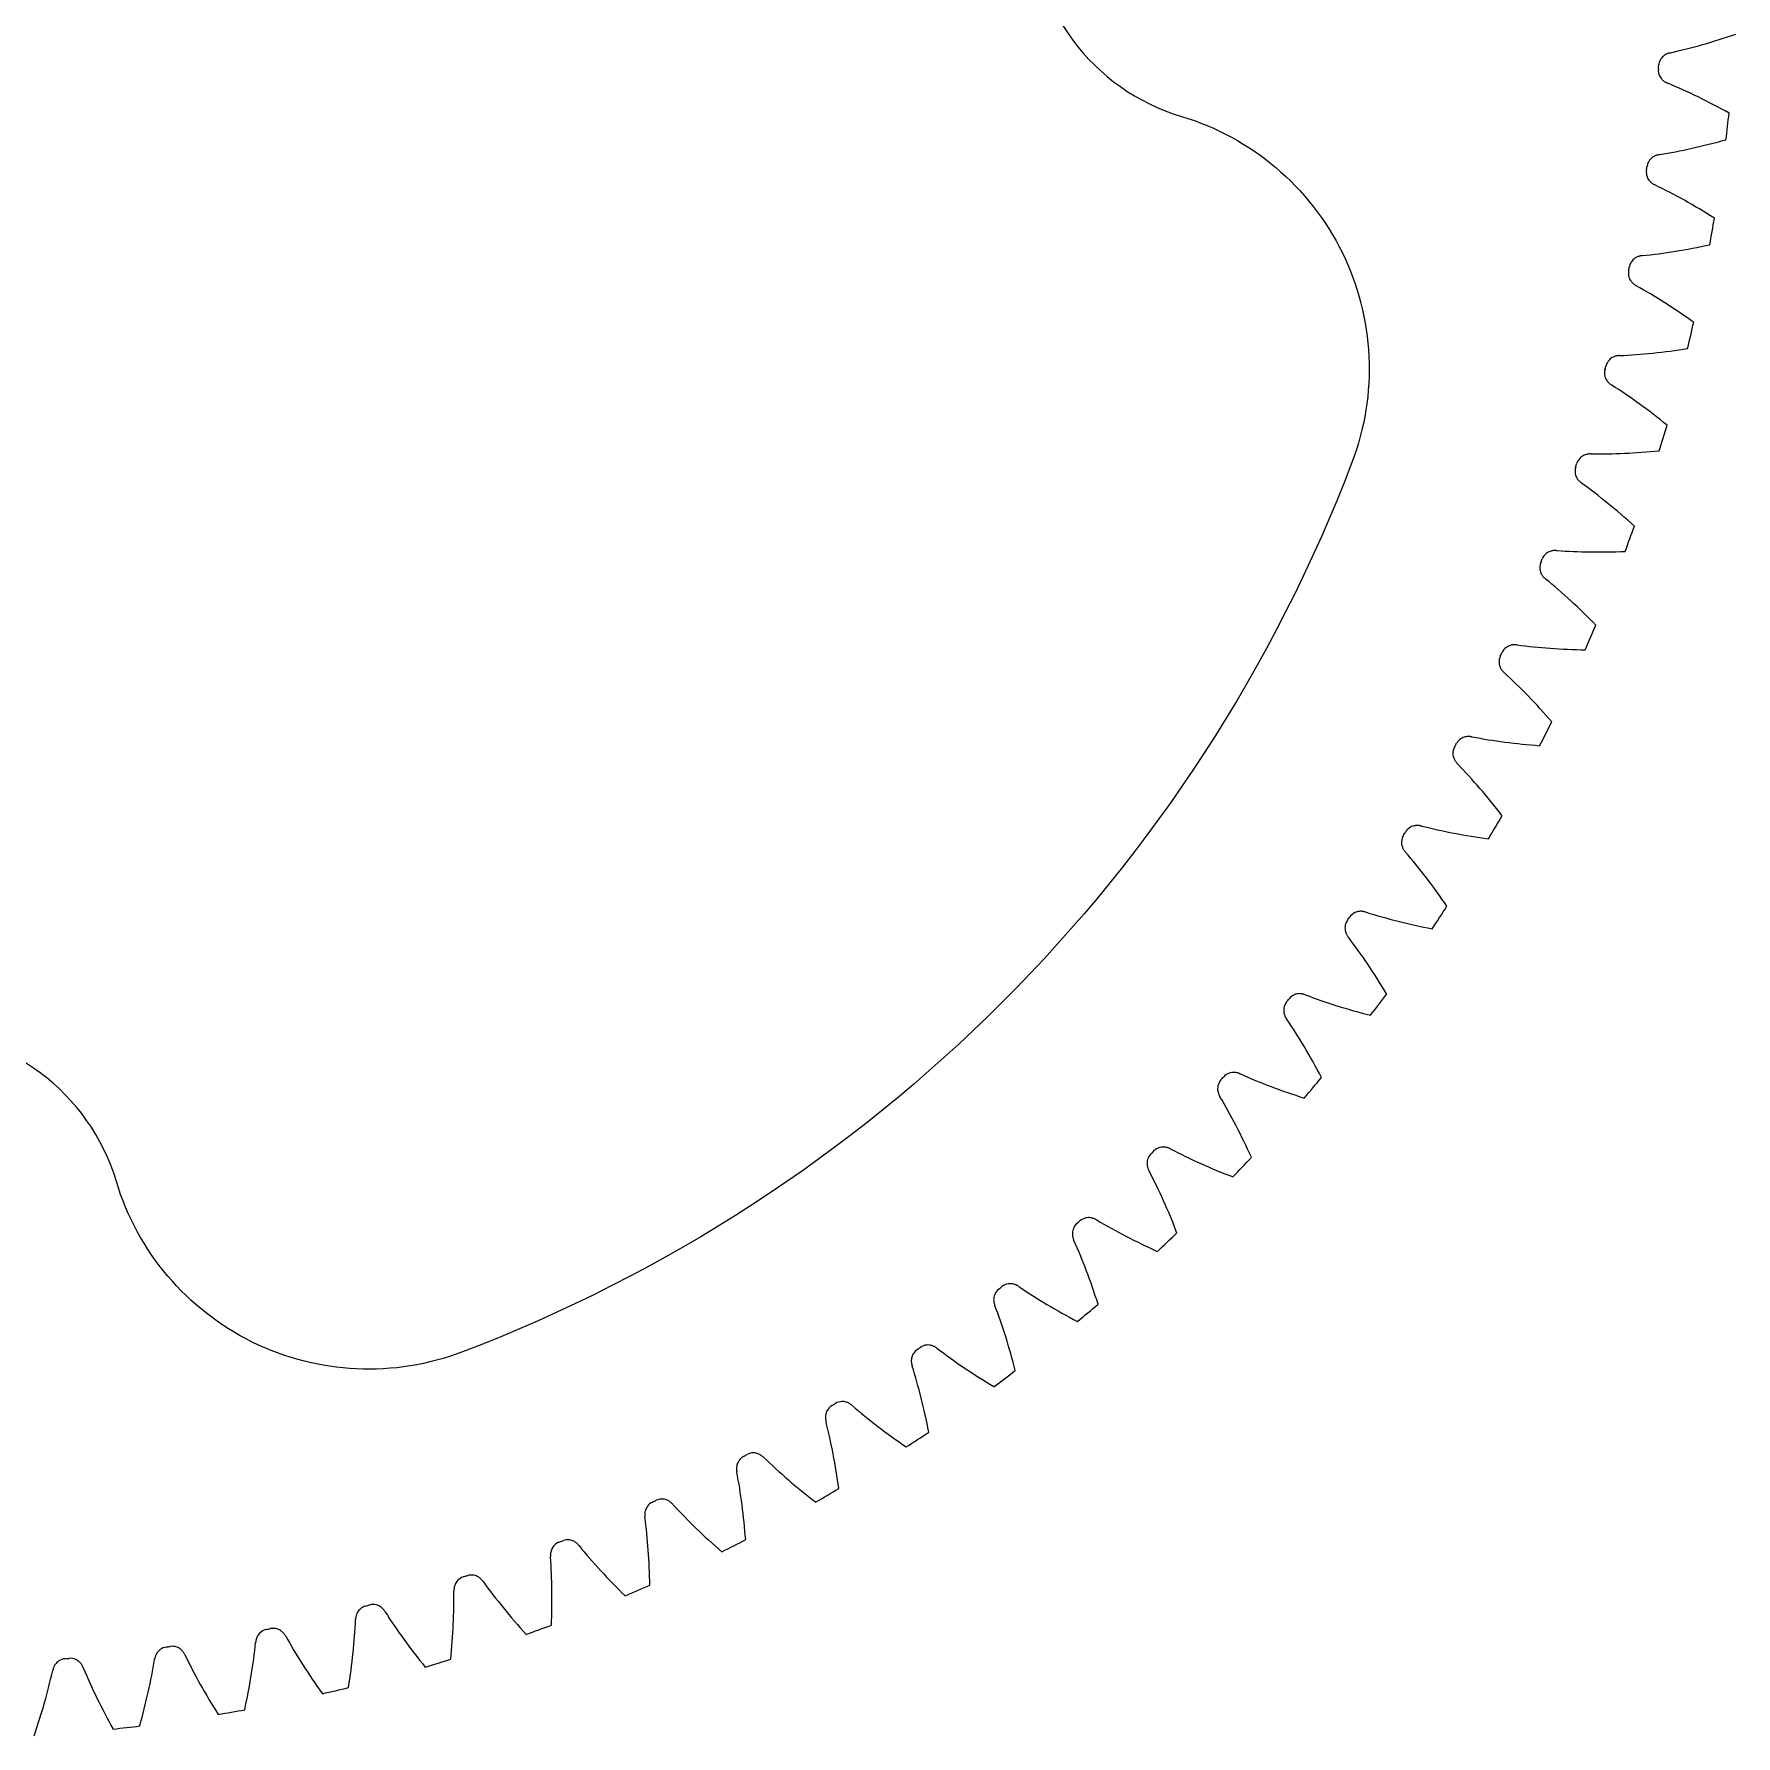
# Model space of a CAD drawing. Header units: inches. Extents: x -1.73 to 1.73, y -1.73 to 1.73.
# Drawn here: x 0.113 to 1.729, y -1.729 to -0.113 of the extents above; entities that cross this region are included whole.
import ezdxf

# ---------------------------------------------------------------- set-up
doc = ezdxf.new("R2010")
doc.units = ezdxf.units.IN
doc.layers.get('0').update_dxf_attribs({"linetype": 'CONTINUOUS'})

msp = doc.modelspace()

# ---------------------------------------------------------------- linework, layer by layer
for p, q in [((1.666, -0.1313), (1.6664, -0.1312)), ((1.6638, -0.1602), (1.6635, -0.16)), ((1.6555, -0.2279), (1.6559, -0.2278)), ((1.6517, -0.2567), (1.6513, -0.2565)), ((1.6395, -0.3238), (1.6399, -0.3237)), ((1.634, -0.3523), (1.6336, -0.3521)), ((1.6179, -0.4186), (1.6183, -0.4185)), ((1.6107, -0.4467), (1.6104, -0.4465)), ((1.5908, -0.5119), (1.5912, -0.5119)), ((1.582, -0.5396), (1.5817, -0.5393)), ((1.5584, -0.6036), (1.5588, -0.6036)), ((1.548, -0.6307), (1.5477, -0.6304)), ((1.5206, -0.6931), (1.521, -0.6932)), ((1.5087, -0.7196), (1.5084, -0.7193)), ((1.4777, -0.7804), (1.4781, -0.7805)), ((1.4643, -0.8061), (1.464, -0.8058)), ((1.4299, -0.865), (1.4303, -0.8651)), ((1.415, -0.8899), (1.4147, -0.8896)), ((1.3772, -0.9467), (1.3775, -0.9468)), ((1.3608, -0.9707), (1.3606, -0.9703)), ((1.3198, -1.0251), (1.3202, -1.0253)), ((1.3021, -1.0481), (1.3019, -1.0478)), ((1.2579, -1.1001), (1.2583, -1.1003)), ((1.2389, -1.1221), (1.2387, -1.1217)), ((1.1918, -1.1714), (1.1922, -1.1716)), ((1.1716, -1.1922), (1.1714, -1.1918)), ((1.1217, -1.2387), (1.1221, -1.2389)), ((1.1003, -1.2583), (1.1001, -1.2579)), ((1.0478, -1.3019), (1.0481, -1.3021)), ((1.0253, -1.3202), (1.0251, -1.3198)), ((0.9703, -1.3606), (0.9707, -1.3608)), ((0.9468, -1.3775), (0.9467, -1.3772)), ((0.8896, -1.4147), (0.8899, -1.415)), ((0.8651, -1.4303), (0.865, -1.4299)), ((0.8058, -1.464), (0.8061, -1.4643)), ((0.7805, -1.4781), (0.7804, -1.4777)), ((0.7193, -1.5084), (0.7196, -1.5087)), ((0.6932, -1.521), (0.6931, -1.5206)), ((0.6304, -1.5477), (0.6307, -1.548)), ((0.6036, -1.5588), (0.6036, -1.5584)), ((0.5393, -1.5817), (0.5396, -1.582)), ((0.5119, -1.5912), (0.5119, -1.5908)), ((0.4465, -1.6104), (0.4467, -1.6107)), ((0.4185, -1.6183), (0.4186, -1.6179)), ((0.3237, -1.6399), (0.3238, -1.6395)), ((0.3521, -1.6336), (0.3523, -1.634)), ((0.16, -1.6635), (0.1602, -1.6638)), ((0.2278, -1.6559), (0.2279, -1.6555)), ((0.2565, -1.6513), (0.2567, -1.6517)), ((0.1312, -1.6664), (0.1313, -1.666))]:
    msp.add_line(p, q)
msp.add_lwpolyline([(0.1916, -1.2023, 0.743907), (-0.1916, -1.2023, -0.43565), (-0.5201, -1.3641, -0.213744), (-1.3641, -0.5201, -0.43565), (-1.2023, -0.1916, 0.743907), (-1.2023, 0.1916, -0.43565), (-1.3641, 0.5201, -0.213744), (-0.5201, 1.3641, -0.43565), (-0.1916, 1.2023, 0.743907), (0.1916, 1.2023, -0.43565), (0.5201, 1.3641, -0.213744), (1.3641, 0.5201, -0.43565), (1.2023, 0.1916, 0.743907), (1.2023, -0.1916, -0.43565), (1.3641, -0.5201, -0.213744), (0.5201, -1.3641, -0.43565)], format="xyb", close=True)
for radius, start, end in [(1.6614, 354.9317, 355.0683), (1.7323, 352.9116, 353.7551), (1.6614, 351.5984, 351.735), (1.7323, 349.5783, 350.4217), (1.6614, 348.265, 348.4016), (1.7323, 346.2449, 347.0884), (1.6614, 344.9317, 345.0683), (1.7323, 342.9116, 343.7551), (1.6614, 341.5984, 341.735), (1.7323, 339.5783, 340.4217), (1.6614, 338.265, 338.4016), (1.7323, 336.2449, 337.0884), (1.6614, 334.9317, 335.0683), (1.7323, 332.9116, 333.7551), (1.6614, 331.5984, 331.735), (1.7323, 329.5783, 330.4217), (1.6614, 328.265, 328.4016), (1.6614, 324.9317, 325.0683), (1.7323, 326.2449, 327.0884), (1.6614, 321.5984, 321.735), (1.7323, 322.9116, 323.7551), (1.6614, 318.265, 318.4016), (1.7323, 319.5783, 320.4217), (1.6614, 314.9317, 315.0683), (1.7323, 316.2449, 317.0884), (1.6614, 311.5984, 311.735), (1.7323, 312.9116, 313.7551), (1.6614, 308.265, 308.4016), (1.7323, 309.5783, 310.4217), (1.6614, 304.9317, 305.0683), (1.7323, 306.2449, 307.0884), (1.6614, 301.5984, 301.735), (1.7323, 302.9116, 303.7551), (1.6614, 298.265, 298.4016), (1.7323, 299.5783, 300.4217), (1.6614, 294.9317, 295.0683), (1.6614, 291.5984, 291.735), (1.7323, 296.2449, 297.0884), (1.6614, 288.265, 288.4016), (1.7323, 292.9116, 293.7551), (1.6614, 284.9317, 285.0683), (1.6614, 281.5984, 281.735), (1.7323, 289.5783, 290.4217), (1.6614, 278.265, 278.4016), (1.6614, 274.9317, 275.0683), (1.7323, 286.2449, 287.0884), (1.7323, 282.9116, 283.7551), (1.7323, 279.5783, 280.4217), (1.7323, 276.2449, 277.0884)]:
    msp.add_arc((0, 0), radius, start, end)
for centre, major_axis, start_param, end_param in [((1.7784, 0.0386), (-0.2749, -0.1442), 0.959828, 1.192013), ((1.7447, -0.3469), (-0.2457, 0.1898), 5.091173, 5.323357), ((1.7777, -0.0648), (-0.2829, -0.128), 0.959828, 1.192013), ((1.7216, -0.4477), (-0.2343, 0.2037), 5.091173, 5.323357), ((1.7709, -0.1681), (-0.2898, -0.1113), 0.959828, 1.192013), ((1.6926, -0.5471), (-0.222, 0.217), 5.091173, 5.323357), ((1.7581, -0.2708), (-0.2958, -0.0943), 0.959828, 1.192013), ((1.658, -0.6446), (0.209, -0.2296), 1.94958, 2.181764), ((1.7394, -0.3725), (-0.3008, -0.0769), 0.959828, 1.192013), ((1.6177, -0.7399), (0.1953, -0.2413), 1.94958, 2.181764), ((1.7148, -0.4731), (-0.3047, -0.0593), 0.959828, 1.192013), ((1.5719, -0.8327), (0.181, -0.2523), 1.94958, 2.181764), ((1.6844, -0.572), (-0.3077, -0.0415), 0.959828, 1.192013), ((1.5209, -0.9227), (0.166, -0.2624), 1.94958, 2.181764), ((1.6483, -0.6689), (-0.3096, -0.0235), 0.959828, 1.192013), ((1.4646, -1.0095), (0.1504, -0.2716), 1.94958, 2.181764), ((1.6066, -0.7636), (-0.3104, -0.0055), 0.959828, 1.192013), ((1.4035, -1.093), (0.1344, -0.2799), 1.94958, 2.181764), ((1.5595, -0.8558), (-0.3102, 0.0126), 0.959828, 1.192013), ((1.3375, -1.1727), (0.1179, -0.2872), 1.94958, 2.181764), ((1.5071, -0.945), (-0.309, 0.0306), 0.959828, 1.192013), ((1.2671, -1.2485), (0.101, -0.2936), 1.94958, 2.181764), ((1.4496, -1.031), (-0.3067, 0.0485), 0.959828, 1.192013), ((1.1923, -1.3201), (0.0838, -0.299), 1.94958, 2.181764), ((1.3872, -1.1136), (-0.3033, 0.0662), 0.959828, 1.192013), ((1.1136, -1.3872), (0.0662, -0.3033), 1.94958, 2.181764), ((1.3201, -1.1923), (-0.299, 0.0838), 0.959828, 1.192013), ((1.031, -1.4496), (0.0485, -0.3067), 1.94958, 2.181764), ((1.2485, -1.2671), (-0.2936, 0.101), 0.959828, 1.192013), ((0.945, -1.5071), (0.0306, -0.309), 1.94958, 2.181764), ((1.1727, -1.3375), (-0.2872, 0.1179), 0.959828, 1.192013), ((0.8558, -1.5595), (0.0126, -0.3102), 1.94958, 2.181764), ((1.093, -1.4035), (-0.2799, 0.1344), 0.959828, 1.192013), ((0.7636, -1.6066), (-0.0055, -0.3104), 1.94958, 2.181764), ((1.0095, -1.4646), (-0.2716, 0.1504), 0.959828, 1.192013), ((0.6689, -1.6483), (-0.0235, -0.3096), 1.94958, 2.181764), ((0.9227, -1.5209), (-0.2624, 0.166), 0.959828, 1.192013), ((0.572, -1.6844), (-0.0415, -0.3077), 1.94958, 2.181764), ((0.8327, -1.5719), (-0.2523, 0.181), 0.959828, 1.192013), ((0.4731, -1.7148), (-0.0593, -0.3047), 1.94958, 2.181764), ((0.7399, -1.6177), (-0.2413, 0.1953), 0.959828, 1.192013), ((0.3725, -1.7394), (-0.0769, -0.3008), 1.94958, 2.181764), ((0.6446, -1.658), (-0.2296, 0.209), 0.959828, 1.192013), ((0.2708, -1.7581), (-0.0943, -0.2958), 1.94958, 2.181764), ((0.1681, -1.7709), (-0.1113, -0.2898), 1.94958, 2.181764), ((0.5471, -1.6926), (0.217, -0.222), 4.101421, 4.333605), ((0.0648, -1.7777), (-0.128, -0.2829), 1.94958, 2.181764), ((0.4477, -1.7216), (0.2037, -0.2343), 4.101421, 4.333605), ((-0.0386, -1.7784), (-0.1442, -0.2749), 1.94958, 2.181764), ((0.3469, -1.7447), (0.1898, -0.2457), 4.101421, 4.333605)]:
    msp.add_ellipse(centre, major_axis=major_axis, ratio=0.386559, start_param=start_param, end_param=end_param)
for points, knots in [([(1.666, -0.1313), (1.6656, -0.1314), (1.6648, -0.1316), (1.6638, -0.1319), (1.6628, -0.1323), (1.6616, -0.1329), (1.6603, -0.1338), (1.6588, -0.1351), (1.6565, -0.1379), (1.6554, -0.1407), (1.6553, -0.1428)], [0, 0, 0, 0, 0.075762, 0.132597, 0.197089, 0.272774, 0.364625, 0.479176, 0.623366, 1, 1, 1, 1]), ([(1.6549, -0.1468), (1.6547, -0.1489), (1.6552, -0.1519), (1.657, -0.155), (1.6583, -0.1565), (1.6595, -0.1576), (1.6605, -0.1584), (1.6614, -0.159), (1.6624, -0.1595), (1.6631, -0.1599), (1.6635, -0.16)], [0, 0, 0, 0, 0.376634, 0.520824, 0.635375, 0.727226, 0.802911, 0.867403, 0.924238, 1, 1, 1, 1]), ([(1.6555, -0.2279), (1.6551, -0.228), (1.6544, -0.2281), (1.6533, -0.2284), (1.6523, -0.2288), (1.6511, -0.2293), (1.6497, -0.2301), (1.6481, -0.2313), (1.6457, -0.2339), (1.6445, -0.2367), (1.6442, -0.2388)], [0, 0, 0, 0, 0.075762, 0.132597, 0.197089, 0.272774, 0.364625, 0.479176, 0.623366, 1, 1, 1, 1]), ([(1.6436, -0.2428), (1.6433, -0.2449), (1.6436, -0.2479), (1.6452, -0.2511), (1.6464, -0.2527), (1.6475, -0.2538), (1.6485, -0.2547), (1.6494, -0.2553), (1.6503, -0.2559), (1.651, -0.2563), (1.6513, -0.2565)], [0, 0, 0, 0, 0.376634, 0.520824, 0.635375, 0.727226, 0.802911, 0.867403, 0.924238, 1, 1, 1, 1]), ([(1.6267, -0.3379), (1.6263, -0.34), (1.6264, -0.343), (1.6278, -0.3463), (1.6289, -0.348), (1.6299, -0.3492), (1.6309, -0.3501), (1.6317, -0.3508), (1.6326, -0.3515), (1.6333, -0.3519), (1.6336, -0.3521)], [0, 0, 0, 0, 0.376634, 0.520824, 0.635375, 0.727226, 0.802911, 0.867403, 0.924238, 1, 1, 1, 1]), ([(1.6395, -0.3238), (1.6391, -0.3238), (1.6383, -0.3239), (1.6372, -0.3242), (1.6362, -0.3245), (1.6349, -0.3249), (1.6335, -0.3257), (1.6319, -0.3268), (1.6293, -0.3292), (1.6279, -0.3319), (1.6275, -0.334)], [0, 0, 0, 0, 0.075762, 0.132597, 0.197089, 0.272774, 0.364625, 0.479176, 0.623366, 1, 1, 1, 1]), ([(1.6179, -0.4186), (1.6175, -0.4186), (1.6167, -0.4187), (1.6156, -0.4188), (1.6145, -0.4191), (1.6133, -0.4195), (1.6118, -0.4201), (1.6101, -0.4211), (1.6074, -0.4234), (1.6059, -0.426), (1.6053, -0.4281)], [0, 0, 0, 0, 0.075762, 0.132597, 0.197089, 0.272774, 0.364625, 0.479176, 0.623366, 1, 1, 1, 1]), ([(1.6043, -0.4319), (1.6037, -0.434), (1.6037, -0.437), (1.6049, -0.4404), (1.6059, -0.4421), (1.6069, -0.4434), (1.6078, -0.4443), (1.6086, -0.4451), (1.6094, -0.4458), (1.61, -0.4462), (1.6104, -0.4465)], [0, 0, 0, 0, 0.376634, 0.520824, 0.635375, 0.727226, 0.802911, 0.867403, 0.924238, 1, 1, 1, 1]), ([(1.5908, -0.5119), (1.5904, -0.5119), (1.5896, -0.5119), (1.5885, -0.5121), (1.5874, -0.5122), (1.5862, -0.5126), (1.5847, -0.5131), (1.5829, -0.514), (1.58, -0.5162), (1.5784, -0.5187), (1.5777, -0.5207)], [0, 0, 0, 0, 0.075762, 0.132597, 0.197089, 0.272774, 0.364625, 0.479176, 0.623366, 1, 1, 1, 1]), ([(1.5765, -0.5245), (1.5758, -0.5265), (1.5756, -0.5295), (1.5766, -0.533), (1.5775, -0.5347), (1.5784, -0.5361), (1.5792, -0.5371), (1.58, -0.5379), (1.5808, -0.5386), (1.5814, -0.5391), (1.5817, -0.5393)], [0, 0, 0, 0, 0.376634, 0.520824, 0.635375, 0.727226, 0.802911, 0.867403, 0.924238, 1, 1, 1, 1]), ([(1.5584, -0.6036), (1.5579, -0.6035), (1.5572, -0.6035), (1.5561, -0.6036), (1.555, -0.6037), (1.5537, -0.6039), (1.5522, -0.6044), (1.5503, -0.6052), (1.5473, -0.6071), (1.5455, -0.6096), (1.5448, -0.6116)], [0, 0, 0, 0, 0.075762, 0.132597, 0.197089, 0.272774, 0.364625, 0.479176, 0.623366, 1, 1, 1, 1]), ([(1.5433, -0.6152), (1.5425, -0.6172), (1.5422, -0.6202), (1.543, -0.6237), (1.5437, -0.6256), (1.5445, -0.6269), (1.5453, -0.628), (1.546, -0.6288), (1.5468, -0.6296), (1.5474, -0.6301), (1.5477, -0.6304)], [0, 0, 0, 0, 0.376634, 0.520824, 0.635375, 0.727226, 0.802911, 0.867403, 0.924238, 1, 1, 1, 1]), ([(1.5206, -0.6931), (1.5202, -0.6931), (1.5195, -0.693), (1.5183, -0.693), (1.5172, -0.6931), (1.5159, -0.6932), (1.5144, -0.6936), (1.5125, -0.6943), (1.5094, -0.6961), (1.5075, -0.6984), (1.5066, -0.7004)], [0, 0, 0, 0, 0.075762, 0.132597, 0.197089, 0.272774, 0.364625, 0.479176, 0.623366, 1, 1, 1, 1]), ([(1.5049, -0.7039), (1.504, -0.7059), (1.5035, -0.7089), (1.5041, -0.7124), (1.5048, -0.7143), (1.5055, -0.7157), (1.5062, -0.7168), (1.5069, -0.7177), (1.5076, -0.7185), (1.5081, -0.719), (1.5084, -0.7193)], [0, 0, 0, 0, 0.376634, 0.520824, 0.635375, 0.727226, 0.802911, 0.867403, 0.924238, 1, 1, 1, 1]), ([(1.4614, -0.7903), (1.4604, -0.7921), (1.4597, -0.7951), (1.4601, -0.7986), (1.4607, -0.8005), (1.4613, -0.802), (1.462, -0.8031), (1.4626, -0.8041), (1.4633, -0.8049), (1.4637, -0.8055), (1.464, -0.8058)], [0, 0, 0, 0, 0.376634, 0.520824, 0.635375, 0.727226, 0.802911, 0.867403, 0.924238, 1, 1, 1, 1]), ([(1.4777, -0.7804), (1.4773, -0.7803), (1.4766, -0.7802), (1.4755, -0.7801), (1.4744, -0.7801), (1.4731, -0.7802), (1.4715, -0.7805), (1.4696, -0.7811), (1.4664, -0.7827), (1.4643, -0.7849), (1.4633, -0.7868)], [0, 0, 0, 0, 0.075762, 0.132597, 0.197089, 0.272774, 0.364625, 0.479176, 0.623366, 1, 1, 1, 1]), ([(1.4299, -0.865), (1.4295, -0.8649), (1.4287, -0.8647), (1.4276, -0.8646), (1.4265, -0.8645), (1.4252, -0.8645), (1.4236, -0.8647), (1.4217, -0.8652), (1.4184, -0.8666), (1.4162, -0.8687), (1.4151, -0.8705)], [0, 0, 0, 0, 0.075762, 0.132597, 0.197089, 0.272774, 0.364625, 0.479176, 0.623366, 1, 1, 1, 1]), ([(1.413, -0.8739), (1.4119, -0.8757), (1.411, -0.8786), (1.4112, -0.8822), (1.4117, -0.8841), (1.4122, -0.8856), (1.4128, -0.8868), (1.4133, -0.8877), (1.414, -0.8887), (1.4144, -0.8892), (1.4147, -0.8896)], [0, 0, 0, 0, 0.376634, 0.520824, 0.635375, 0.727226, 0.802911, 0.867403, 0.924238, 1, 1, 1, 1]), ([(1.3772, -0.9467), (1.3767, -0.9465), (1.376, -0.9464), (1.3749, -0.9461), (1.3738, -0.946), (1.3725, -0.9459), (1.3709, -0.946), (1.369, -0.9464), (1.3656, -0.9476), (1.3633, -0.9496), (1.3621, -0.9513)], [0, 0, 0, 0, 0.075762, 0.132597, 0.197089, 0.272774, 0.364625, 0.479176, 0.623366, 1, 1, 1, 1]), ([(1.3598, -0.9546), (1.3586, -0.9563), (1.3575, -0.9592), (1.3575, -0.9628), (1.3579, -0.9647), (1.3583, -0.9662), (1.3588, -0.9674), (1.3593, -0.9684), (1.3599, -0.9694), (1.3603, -0.97), (1.3606, -0.9703)], [0, 0, 0, 0, 0.376634, 0.520824, 0.635375, 0.727226, 0.802911, 0.867403, 0.924238, 1, 1, 1, 1]), ([(1.302, -1.032), (1.3007, -1.0337), (1.2995, -1.0365), (1.2993, -1.0401), (1.2995, -1.042), (1.2998, -1.0436), (1.3003, -1.0448), (1.3007, -1.0458), (1.3012, -1.0468), (1.3016, -1.0474), (1.3019, -1.0478)], [0, 0, 0, 0, 0.376634, 0.520824, 0.635375, 0.727226, 0.802911, 0.867403, 0.924238, 1, 1, 1, 1]), ([(1.3198, -1.0251), (1.3194, -1.025), (1.3187, -1.0248), (1.3176, -1.0245), (1.3165, -1.0243), (1.3152, -1.0241), (1.3136, -1.0241), (1.3117, -1.0244), (1.3082, -1.0254), (1.3058, -1.0272), (1.3045, -1.0289)], [0, 0, 0, 0, 0.075762, 0.132597, 0.197089, 0.272774, 0.364625, 0.479176, 0.623366, 1, 1, 1, 1]), ([(1.2398, -1.106), (1.2384, -1.1076), (1.237, -1.1103), (1.2366, -1.1138), (1.2367, -1.1158), (1.237, -1.1174), (1.2373, -1.1186), (1.2377, -1.1197), (1.2382, -1.1207), (1.2385, -1.1214), (1.2387, -1.1217)], [0, 0, 0, 0, 0.376634, 0.520824, 0.635375, 0.727226, 0.802911, 0.867403, 0.924238, 1, 1, 1, 1]), ([(1.2579, -1.1001), (1.2576, -1.1), (1.2569, -1.0997), (1.2558, -1.0994), (1.2547, -1.0991), (1.2534, -1.0989), (1.2518, -1.0988), (1.2499, -1.0989), (1.2464, -1.0998), (1.2438, -1.1014), (1.2424, -1.103)], [0, 0, 0, 0, 0.075762, 0.132597, 0.197089, 0.272774, 0.364625, 0.479176, 0.623366, 1, 1, 1, 1]), ([(1.1734, -1.1762), (1.1719, -1.1777), (1.1704, -1.1803), (1.1697, -1.1839), (1.1697, -1.1858), (1.1699, -1.1874), (1.1702, -1.1887), (1.1705, -1.1898), (1.1709, -1.1908), (1.1712, -1.1915), (1.1714, -1.1918)], [0, 0, 0, 0, 0.376634, 0.520824, 0.635375, 0.727226, 0.802911, 0.867403, 0.924238, 1, 1, 1, 1]), ([(1.1918, -1.1714), (1.1915, -1.1712), (1.1908, -1.1709), (1.1898, -1.1705), (1.1887, -1.1702), (1.1874, -1.1699), (1.1858, -1.1697), (1.1839, -1.1697), (1.1803, -1.1704), (1.1777, -1.1719), (1.1762, -1.1734)], [0, 0, 0, 0, 0.075762, 0.132597, 0.197089, 0.272774, 0.364625, 0.479176, 0.623366, 1, 1, 1, 1]), ([(1.103, -1.2424), (1.1014, -1.2438), (1.0998, -1.2464), (1.0989, -1.2499), (1.0988, -1.2518), (1.0989, -1.2534), (1.0991, -1.2547), (1.0994, -1.2558), (1.0997, -1.2569), (1.1, -1.2576), (1.1001, -1.2579)], [0, 0, 0, 0, 0.376634, 0.520824, 0.635375, 0.727226, 0.802911, 0.867403, 0.924238, 1, 1, 1, 1]), ([(1.1217, -1.2387), (1.1214, -1.2385), (1.1207, -1.2382), (1.1197, -1.2377), (1.1186, -1.2373), (1.1174, -1.237), (1.1158, -1.2367), (1.1138, -1.2366), (1.1103, -1.237), (1.1076, -1.2384), (1.106, -1.2398)], [0, 0, 0, 0, 0.075762, 0.132597, 0.197089, 0.272774, 0.364625, 0.479176, 0.623366, 1, 1, 1, 1]), ([(1.0289, -1.3045), (1.0272, -1.3058), (1.0254, -1.3082), (1.0244, -1.3117), (1.0241, -1.3136), (1.0241, -1.3152), (1.0243, -1.3165), (1.0245, -1.3176), (1.0248, -1.3187), (1.025, -1.3194), (1.0251, -1.3198)], [0, 0, 0, 0, 0.376634, 0.520824, 0.635375, 0.727226, 0.802911, 0.867403, 0.924238, 1, 1, 1, 1]), ([(1.0478, -1.3019), (1.0474, -1.3016), (1.0468, -1.3012), (1.0458, -1.3007), (1.0448, -1.3003), (1.0436, -1.2998), (1.042, -1.2995), (1.0401, -1.2993), (1.0365, -1.2995), (1.0337, -1.3007), (1.032, -1.302)], [0, 0, 0, 0, 0.075762, 0.132597, 0.197089, 0.272774, 0.364625, 0.479176, 0.623366, 1, 1, 1, 1]), ([(0.9513, -1.3621), (0.9496, -1.3633), (0.9476, -1.3656), (0.9464, -1.369), (0.946, -1.3709), (0.9459, -1.3725), (0.946, -1.3738), (0.9461, -1.3749), (0.9464, -1.376), (0.9465, -1.3767), (0.9467, -1.3772)], [0, 0, 0, 0, 0.376634, 0.520824, 0.635375, 0.727226, 0.802911, 0.867403, 0.924238, 1, 1, 1, 1]), ([(0.9703, -1.3606), (0.97, -1.3603), (0.9694, -1.3599), (0.9684, -1.3593), (0.9674, -1.3588), (0.9662, -1.3583), (0.9647, -1.3579), (0.9628, -1.3575), (0.9592, -1.3575), (0.9563, -1.3586), (0.9546, -1.3598)], [0, 0, 0, 0, 0.075762, 0.132597, 0.197089, 0.272774, 0.364625, 0.479176, 0.623366, 1, 1, 1, 1]), ([(0.8705, -1.4151), (0.8687, -1.4162), (0.8666, -1.4184), (0.8652, -1.4217), (0.8647, -1.4236), (0.8645, -1.4252), (0.8645, -1.4265), (0.8646, -1.4276), (0.8647, -1.4287), (0.8649, -1.4295), (0.865, -1.4299)], [0, 0, 0, 0, 0.376634, 0.520824, 0.635375, 0.727226, 0.802911, 0.867403, 0.924238, 1, 1, 1, 1]), ([(0.8896, -1.4147), (0.8892, -1.4144), (0.8887, -1.414), (0.8877, -1.4133), (0.8868, -1.4128), (0.8856, -1.4122), (0.8841, -1.4117), (0.8822, -1.4112), (0.8786, -1.411), (0.8757, -1.4119), (0.8739, -1.413)], [0, 0, 0, 0, 0.075762, 0.132597, 0.197089, 0.272774, 0.364625, 0.479176, 0.623366, 1, 1, 1, 1]), ([(0.7868, -1.4633), (0.7849, -1.4643), (0.7827, -1.4664), (0.7811, -1.4696), (0.7805, -1.4715), (0.7802, -1.4731), (0.7801, -1.4744), (0.7801, -1.4755), (0.7802, -1.4766), (0.7803, -1.4773), (0.7804, -1.4777)], [0, 0, 0, 0, 0.376634, 0.520824, 0.635375, 0.727226, 0.802911, 0.867403, 0.924238, 1, 1, 1, 1]), ([(0.8058, -1.464), (0.8055, -1.4637), (0.8049, -1.4633), (0.8041, -1.4626), (0.8031, -1.462), (0.802, -1.4613), (0.8005, -1.4607), (0.7986, -1.4601), (0.7951, -1.4597), (0.7921, -1.4604), (0.7903, -1.4614)], [0, 0, 0, 0, 0.075762, 0.132597, 0.197089, 0.272774, 0.364625, 0.479176, 0.623366, 1, 1, 1, 1]), ([(0.7004, -1.5066), (0.6984, -1.5075), (0.6961, -1.5094), (0.6943, -1.5125), (0.6936, -1.5144), (0.6932, -1.5159), (0.6931, -1.5172), (0.693, -1.5183), (0.693, -1.5195), (0.6931, -1.5202), (0.6931, -1.5206)], [0, 0, 0, 0, 0.376634, 0.520824, 0.635375, 0.727226, 0.802911, 0.867403, 0.924238, 1, 1, 1, 1]), ([(0.7193, -1.5084), (0.719, -1.5081), (0.7185, -1.5076), (0.7177, -1.5069), (0.7168, -1.5062), (0.7157, -1.5055), (0.7143, -1.5048), (0.7124, -1.5041), (0.7089, -1.5035), (0.7059, -1.504), (0.7039, -1.5049)], [0, 0, 0, 0, 0.075762, 0.132597, 0.197089, 0.272774, 0.364625, 0.479176, 0.623366, 1, 1, 1, 1]), ([(0.6116, -1.5448), (0.6096, -1.5455), (0.6071, -1.5473), (0.6052, -1.5503), (0.6044, -1.5522), (0.6039, -1.5537), (0.6037, -1.555), (0.6036, -1.5561), (0.6035, -1.5572), (0.6035, -1.5579), (0.6036, -1.5584)], [0, 0, 0, 0, 0.376634, 0.520824, 0.635375, 0.727226, 0.802911, 0.867403, 0.924238, 1, 1, 1, 1]), ([(0.6304, -1.5477), (0.6301, -1.5474), (0.6296, -1.5468), (0.6288, -1.546), (0.628, -1.5453), (0.6269, -1.5445), (0.6256, -1.5437), (0.6237, -1.543), (0.6202, -1.5422), (0.6172, -1.5425), (0.6152, -1.5433)], [0, 0, 0, 0, 0.075762, 0.132597, 0.197089, 0.272774, 0.364625, 0.479176, 0.623366, 1, 1, 1, 1]), ([(0.5207, -1.5777), (0.5187, -1.5784), (0.5162, -1.58), (0.514, -1.5829), (0.5131, -1.5847), (0.5126, -1.5862), (0.5122, -1.5874), (0.5121, -1.5885), (0.5119, -1.5896), (0.5119, -1.5904), (0.5119, -1.5908)], [0, 0, 0, 0, 0.376634, 0.520824, 0.635375, 0.727226, 0.802911, 0.867403, 0.924238, 1, 1, 1, 1]), ([(0.5393, -1.5817), (0.5391, -1.5814), (0.5386, -1.5808), (0.5379, -1.58), (0.5371, -1.5792), (0.5361, -1.5784), (0.5347, -1.5775), (0.533, -1.5766), (0.5295, -1.5756), (0.5265, -1.5758), (0.5245, -1.5765)], [0, 0, 0, 0, 0.075762, 0.132597, 0.197089, 0.272774, 0.364625, 0.479176, 0.623366, 1, 1, 1, 1]), ([(0.4281, -1.6053), (0.426, -1.6059), (0.4234, -1.6074), (0.4211, -1.6101), (0.4201, -1.6118), (0.4195, -1.6133), (0.4191, -1.6145), (0.4188, -1.6156), (0.4187, -1.6167), (0.4186, -1.6175), (0.4186, -1.6179)], [0, 0, 0, 0, 0.376634, 0.520824, 0.635375, 0.727226, 0.802911, 0.867403, 0.924238, 1, 1, 1, 1]), ([(0.4465, -1.6104), (0.4462, -1.61), (0.4458, -1.6094), (0.4451, -1.6086), (0.4443, -1.6078), (0.4434, -1.6069), (0.4421, -1.6059), (0.4404, -1.6049), (0.437, -1.6037), (0.434, -1.6037), (0.4319, -1.6043)], [0, 0, 0, 0, 0.075762, 0.132597, 0.197089, 0.272774, 0.364625, 0.479176, 0.623366, 1, 1, 1, 1]), ([(0.334, -1.6275), (0.3319, -1.6279), (0.3292, -1.6293), (0.3268, -1.6319), (0.3257, -1.6335), (0.3249, -1.6349), (0.3245, -1.6362), (0.3242, -1.6372), (0.3239, -1.6383), (0.3238, -1.6391), (0.3238, -1.6395)], [0, 0, 0, 0, 0.376634, 0.520824, 0.635375, 0.727226, 0.802911, 0.867403, 0.924238, 1, 1, 1, 1]), ([(0.3521, -1.6336), (0.3519, -1.6333), (0.3515, -1.6326), (0.3508, -1.6317), (0.3501, -1.6309), (0.3492, -1.6299), (0.348, -1.6289), (0.3463, -1.6278), (0.343, -1.6264), (0.34, -1.6263), (0.3379, -1.6267)], [0, 0, 0, 0, 0.075762, 0.132597, 0.197089, 0.272774, 0.364625, 0.479176, 0.623366, 1, 1, 1, 1]), ([(0.2388, -1.6442), (0.2367, -1.6445), (0.2339, -1.6457), (0.2313, -1.6481), (0.2301, -1.6497), (0.2293, -1.6511), (0.2288, -1.6523), (0.2284, -1.6533), (0.2281, -1.6544), (0.228, -1.6551), (0.2279, -1.6555)], [0, 0, 0, 0, 0.376634, 0.520824, 0.635375, 0.727226, 0.802911, 0.867403, 0.924238, 1, 1, 1, 1]), ([(0.2565, -1.6513), (0.2563, -1.651), (0.2559, -1.6503), (0.2553, -1.6494), (0.2547, -1.6485), (0.2538, -1.6475), (0.2527, -1.6464), (0.2511, -1.6452), (0.2479, -1.6436), (0.2449, -1.6433), (0.2428, -1.6436)], [0, 0, 0, 0, 0.075762, 0.132597, 0.197089, 0.272774, 0.364625, 0.479176, 0.623366, 1, 1, 1, 1]), ([(0.1428, -1.6553), (0.1407, -1.6554), (0.1379, -1.6565), (0.1351, -1.6588), (0.1338, -1.6603), (0.1329, -1.6616), (0.1323, -1.6628), (0.1319, -1.6638), (0.1316, -1.6648), (0.1314, -1.6656), (0.1313, -1.666)], [0, 0, 0, 0, 0.376634, 0.520824, 0.635375, 0.727226, 0.802911, 0.867403, 0.924238, 1, 1, 1, 1]), ([(0.16, -1.6635), (0.1599, -1.6631), (0.1595, -1.6624), (0.159, -1.6614), (0.1584, -1.6605), (0.1576, -1.6595), (0.1565, -1.6583), (0.155, -1.657), (0.1519, -1.6552), (0.1489, -1.6547), (0.1468, -1.6549)], [0, 0, 0, 0, 0.075762, 0.132597, 0.197089, 0.272774, 0.364625, 0.479176, 0.623366, 1, 1, 1, 1])]:
    msp.add_open_spline(points, degree=3, knots=knots)

doc.saveas('drawing.dxf')
